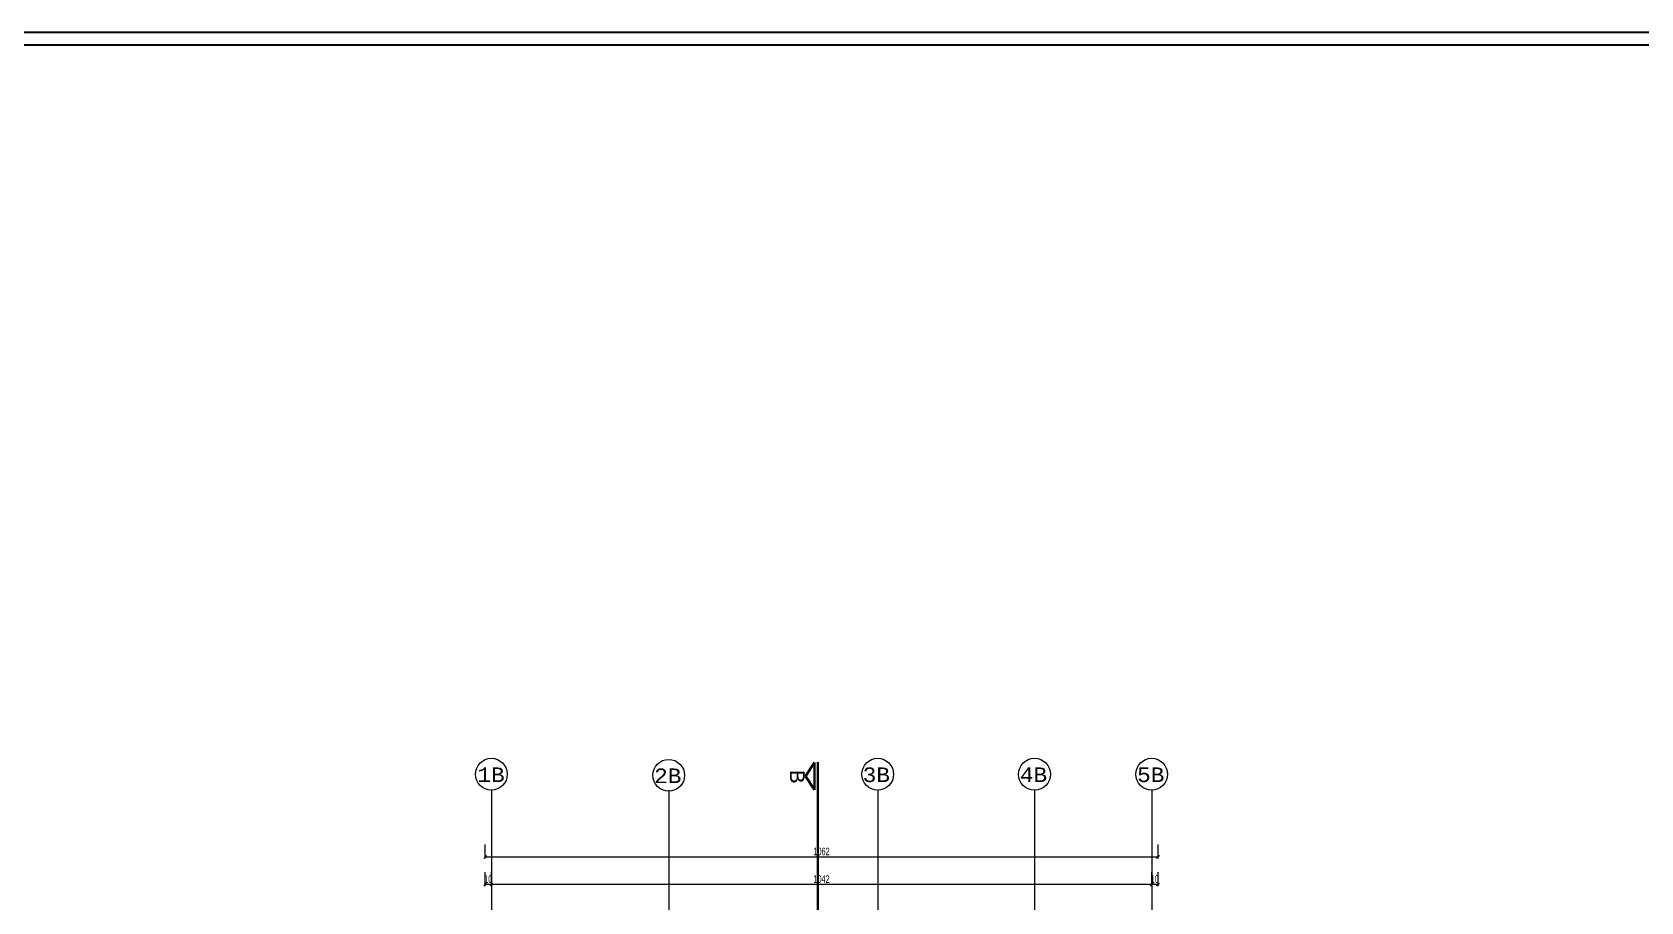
# Model space of a CAD drawing. Header units: inches. Extents: x -7543 to -822, y 102837 to 190349.
# Drawn here: x -830.689 to -830.181, y 102837.165 to 102837.439 of the extents above; entities that cross this region are included whole.
import ezdxf

# ---------------------------------------------------------------- set-up
doc = ezdxf.new("R2010")
doc.units = ezdxf.units.IN
doc.header["$MEASUREMENT"] = 0
doc.linetypes.add('DASHDOTX2', pattern=[2, 1, -0.5, 0, -0.5])
doc.linetypes.add('DASHED', pattern=[19.05, 12.7, -6.35])
for name, color, linetype, lineweight in [('AKS', 1, 'Continuous', 25), ('ICOL', 55, 'Continuous', 25), ('KESİT', 7, 'Continuous', 40)]:
    doc.layers.add(name, color=color, linetype=linetype, lineweight=lineweight)
doc.layers.add('DUVAR', color=7, linetype='Continuous', lineweight=35, true_color=0xfc4642)
doc.styles.add('ISIM', font='monos.ttf', dxfattribs={"width": 1.1, "height": 200})
doc.styles.add('OLCU', font='tromand.shx', dxfattribs={"width": 0.6, "height": 12})

# ---------------------------------------------------------------- blocks, each defined once
blk = doc.blocks.new('D')
at = {"layer": 'ICOL'}
for p, q in [((2.8, 2.8), (-2.8, -2.8)), ((0, 3), (0, -25))]:
    blk.add_line(p, q, dxfattribs=at)
blk = doc.blocks.new('E')
at = {"layer": 'ICOL'}
for p, q in [((-2.8, -2.8), (2.8, 2.8)), ((0, -3), (0, 25))]:
    blk.add_line(p, q, dxfattribs=at)

msp = doc.modelspace()

# ---------------------------------------------------------------- linework, layer by layer
at = {"layer": 'AKS', "linetype": 'DASHDOTX2', "ltscale": 10}
for p, q in [((-830.54356, 102837.19993), (-830.54356, 102836.78124)), ((-830.48756, 102837.19993), (-830.48756, 102836.78124)), ((-830.42157, 102837.19993), (-830.42157, 102836.78124)), ((-830.37206, 102837.19993), (-830.37206, 102836.78124)), ((-830.33506, 102837.19993), (-830.33506, 102836.78124))]:
    msp.add_line(p, q, dxfattribs=at)
at = {"layer": 'AKS', "color": 0}
for centre in [(-830.54356, 102837.20495), (-830.48756, 102837.20462), (-830.42157, 102837.20495), (-830.37206, 102837.20495), (-830.33506, 102837.20495)]:
    msp.add_circle(centre, 0.00502, dxfattribs=at)
at = {"layer": 'DUVAR'}
for p, q in [((-837.60507, 102837.43946), (-821.98956, 102837.43946)), ((-837.60107, 102837.43546), (-821.99356, 102837.43546))]:
    msp.add_line(p, q, dxfattribs=at)
at = {"layer": 'ICOL'}
for p, q in [((-830.54541, 102837.17879), (-830.33322, 102837.17879)), ((-830.54572, 102837.17007), (-830.54587, 102837.17007)), ((-830.54356, 102837.17007), (-830.54556, 102837.17007)), ((-830.54341, 102837.17007), (-830.54325, 102837.17007)), ((-830.33522, 102837.17007), (-830.54341, 102837.17007)), ((-830.33522, 102837.17007), (-830.33537, 102837.17007)), ((-830.33306, 102837.17007), (-830.33506, 102837.17007)), ((-830.33291, 102837.17007), (-830.33275, 102837.17007))]:
    msp.add_line(p, q, dxfattribs=at)
at = {"layer": 'KESİT'}
for p, q in [((-830.4444, 102837.20434), (-830.44152, 102837.20869)), ((-830.44152, 102837.20869), (-830.44152, 102837.2)), ((-830.4444, 102837.20434), (-830.44152, 102837.2))]:
    msp.add_line(p, q, dxfattribs=at)
at = {"layer": 'KESİT', "linetype": 'DASHED'}
msp.add_line((-830.44044, 102837.20874), (-830.44044, 102837.02463), dxfattribs=at)

# ---------------------------------------------------------------- block references
at = {"layer": 'ICOL', "xscale": 0.0001559999999471984, "yscale": 0.0001559999999471984, "zscale": 0.0001559999999471984, "rotation": 180}
for name, p in [('D', (-830.54556, 102837.17879)), ('D', (-830.54356, 102837.17007)), ('D', (-830.33306, 102837.17007)), ('E', (-830.54356, 102837.17007))]:
    msp.add_blockref(name, p, dxfattribs=at)
at = {"layer": 'ICOL', "xscale": 0.0001559999999471984, "yscale": 0.0001559999999471984, "zscale": 0.0001559999999471984}
for name, p in [('E', (-830.33306, 102837.17879)), ('E', (-830.54556, 102837.17007)), ('E', (-830.33506, 102837.17007)), ('D', (-830.33506, 102837.17007))]:
    msp.add_blockref(name, p, dxfattribs=at)

# ---------------------------------------------------------------- texts
at = {"layer": 'AKS', "style": 'ISIM', "width": 1.1}
for s, p in [('1B', (-830.54797, 102837.20247)), ('3B', (-830.42631, 102837.20247)), ('4B', (-830.37667, 102837.20247)), ('5B', (-830.33966, 102837.20247)), ('2B', (-830.49216, 102837.20214))]:
    msp.add_text(s, height=0.00462, dxfattribs=at).set_placement(p)
msp.add_text('B', height=0.00462, rotation=270, dxfattribs=at).set_placement((-830.44928, 102837.20632))
at = {"layer": 'ICOL', "char_height": 0.0024, "attachment_point": 5, "style": 'OLCU'}
for s, insert in [('\\A1;1062', (-830.43931, 102837.18052)), ('\\A1;10', (-830.54456, 102837.1718)), ('\\A1;1042', (-830.43931, 102837.1718)), ('\\A1;10', (-830.33406, 102837.1718))]:
    msp.add_mtext(s, dxfattribs=dict(at, insert=insert))

doc.saveas('drawing.dxf')
